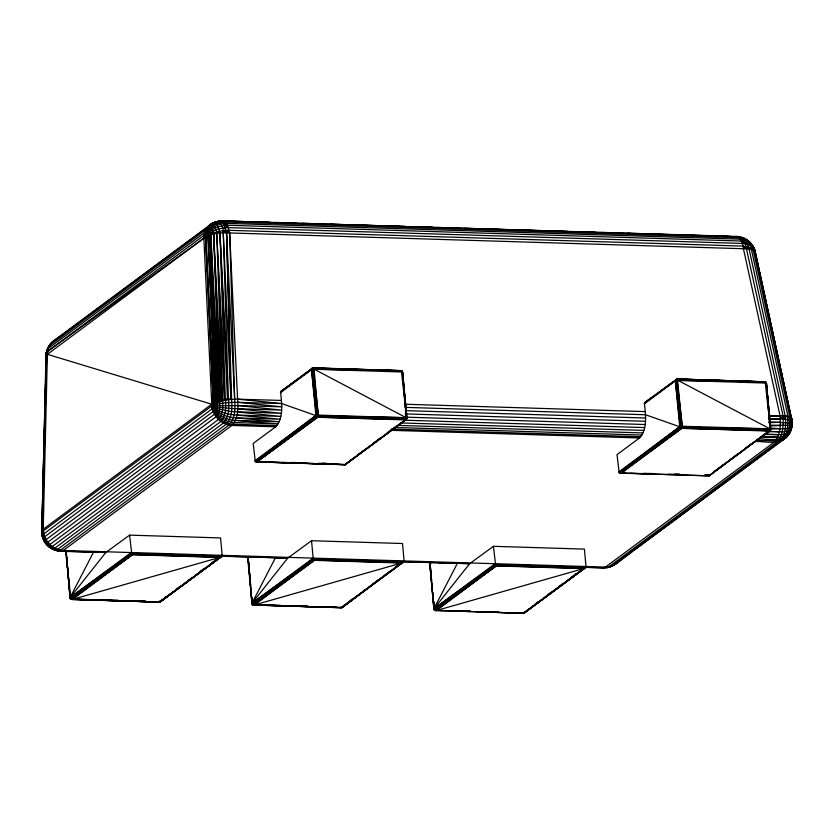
<?xml version="1.0" encoding="UTF-8"?>
<svg xmlns="http://www.w3.org/2000/svg" width="834" height="834" viewBox="0 0 834 834"><rect width="100%" height="100%" fill="white"/><g stroke="black" fill="none" stroke-linecap="round" stroke-linejoin="round"><path stroke-width="1.25" d="M65.834 551.378L66.178 552.452L66.334 550.878L65.771 552.264L70.567 598.666L131.793 554.026L221.25 556.768L160.065 602.054L72.183 599.448L71.005 599.271L70.035 597.676L66.115 550.805L70.035 597.676L71.005 599.271L159.419 602.169L221.25 556.768L222.167 555.329L220.562 537.93L129.593 535.136L105.824 552.483L60.694 551.284C50.499 550.68 41.2 541.735 41.763 531.206L46.308 355.19C45.985 349.707 49.196 344.598 53.199 341.116L211.919 223.491L218.644 220.968L736.724 236.439C743.647 235.699 745.492 243.601 746.451 248.824L783.011 415.676C783.262 424.548 783.595 434.9 777.257 441.926L608.726 566.943L603.138 567.954L585.093 567.401M49.123 546.854L44.348 539.786L43.232 529.256L47.371 354.325C45.943 343.942 56.378 339.188 63.384 334.444M220.166 556.184L287.751 558.082L311.52 540.724L402.478 543.518L404.094 560.917L341.346 607.757L252.931 604.859L251.962 603.263L247.688 557.852L248.261 556.466M601.846 567.547L607.298 567.652L614.189 565.056L785.075 438.392C791.341 433.836 792.394 425.642 791.758 418.501L792.123 421.399L791.758 418.501C786.118 413.018 776.6 417.24 769.803 416.239M41.877 534.271L45.953 355.764L47.058 354.554L47.402 349.54L51.197 343.16L207.572 227.171C211.471 225.211 213.16 231.112 213.65 233.937L222.376 399.757C223.105 406.356 223.241 414.31 218.456 419.481L49.915 544.498C43.212 546.155 42.617 535.292 42.325 530.539L46.673 354.815C45.901 349.321 49.623 344.286 53.657 341.075M46.235 356.764L46.256 354.731L45.828 376.27M763.319 434.973C771.106 432.815 789.006 439.101 791.695 427.185L791.122 426.184L791.091 428.624L792.091 425.371C792.081 429.458 789.569 432.794 787.505 436.088C779.54 445.71 765.518 441.092 754.958 441.509M791.362 417.99L755.208 251.764C753.206 243.914 746.388 236.992 738.017 236.825L219.936 220.833L213.014 222.907L210.543 224.617L205.956 229.569L49.581 345.568L47.402 349.54L47.058 354.554L205.373 237.085C208.292 228.641 217.851 223.429 226.587 223.376L740.373 239.16C748.004 239.077 754.52 245.248 755.343 252.723L791.966 420.492M43.629 480.342L43.795 472.534M44.369 445.21L44.619 433.503M45.088 411.391L45.443 394.482M41.742 532.843L41.7 530.768L42.18 533.447L41.773 531.394M46.423 354.992L42.18 529.986L43.326 530.904L211.857 405.887C219.071 400.33 228.756 399.257 237.596 399.173L281.412 400.435C282.132 409.306 282.142 419.919 275.668 426.789L253.192 443.459L255.287 461.463L345.359 464.694L406.189 419.585L406.929 418.366L402.645 372.225L400.779 370.567L312.364 368.034L280.589 391.719L281.412 400.435M50.415 345.12L48.789 346.621L46.329 352.521L41.763 531.206L42.315 531.56L43.326 530.904L42.617 529.684L213.285 403.062L220.927 400.049L227.463 398.986L231.612 399.35C232.279 407.763 232.279 417.824 226.139 424.339L57.598 549.356C49.342 551.441 42.388 540.713 41.877 533.187L43.326 530.904C44.265 541.026 53.001 550.065 63.311 550.461L404.094 560.917L395.775 567.13M432.606 593.005L434.41 609.842L495.636 565.202L585.093 567.954L523.898 613.24L434.848 610.446L434.066 609.612L429.666 562.554L433.878 608.851L434.848 610.446L523.898 613.24L585.093 567.954L586.01 566.505L584.405 549.106L493.436 546.312L469.667 563.669L402.082 561.772M644.432 402.895L677.385 378.98L682.233 427.164L681.68 428.415L621.424 473.107L619.13 472.638L617.035 454.634L639.511 437.965C648.028 428.561 645.37 414.31 644.432 402.895L677.01 379.032L765.508 381.899L766.488 383.4L770.522 430.104L708.91 475.87L770.772 429.541L766.227 382.629L764.622 381.753L679.585 379.116M53.897 549.773L60.694 551.284L63.311 550.461L231.842 425.444C238.305 418.595 238.305 408.014 237.596 399.173L229.673 233.103L227.599 225.253L224.221 221.041C214.547 220.812 206.071 228.693 204.247 237.961L205.258 232.113L208.385 226.765M42.836 536.21L43.326 530.904L42.253 534.907L43.18 536.648L44.369 537.013L214.046 410.891L215.172 404.636L214.505 402.384L205.571 235.803L204.049 235.334L47.674 351.333L46.308 355.19L46.673 354.815M434.848 610.446L433.878 608.851L495.302 564.493L604.452 567.808L774.286 442.103C780.749 435.254 780.739 424.683 780.04 415.832L743.469 248.897C742.583 244.425 741.78 238.003 736.724 236.439M769.98 425.163L789.485 425.371L792.237 424.694L792.3 423.203L768.823 421.848M257.581 461.932L345.067 464.684L406.189 419.585L406.929 418.366L402.363 372.006L401.665 370.723L313.542 367.804L317.285 416.583L256.768 461.994L318.171 416.771L314.116 369.181L313.167 367.857M429.666 562.554L430.021 563.638M792.3 423.203L791.695 423.526L792.258 421.733C785.743 417.042 776.12 420.055 768.739 418.595M42.69 533.291C42.002 535.47 42.742 541.12 46.12 539.588L215.756 413.257L217.226 408.493L217.403 404.073L208.229 235.626L215.474 401.863L213.264 404.761L212.743 408.42L43.827 533.885L42.69 533.291L42.107 535.605L43.066 538.576M791.925 426.32C789.027 435.494 774.484 429.958 767.937 432.137M46.256 354.731L46.068 356.566L46.329 352.521M275.668 426.789L231.842 425.444C220.958 425.038 211.878 414.988 211.773 404.24L47.371 354.325L48.841 346.308M313.542 367.804L311.77 368.597L311.53 369.702L315.888 415.582L317.837 417.24L405.439 419.898L406.294 417.782L402.384 371.453L400.779 370.567L402.645 372.225L406.679 418.929L345.067 464.684M765.508 381.899L766.488 383.4L770.658 428.832L681.378 426.247L619.87 473.045L709.202 475.87L770.522 430.104L766.227 382.629L765.216 381.899L677.031 379.251L675.613 379.772L675.373 380.877L679.731 426.758L680.836 428.176L769.282 431.084L770.136 428.957L766.206 383.181L765.508 381.899L677.052 380.398L675.373 380.877L644.234 403.979M791.622 424.537L792.206 424.381L792.081 426.153C786.076 431.105 776.61 427.435 769.636 428.374M204.247 237.961C204.82 231.685 208.708 225.878 214.171 222.782L217.393 225.222L219.968 232.988L228.401 398.933L223.262 232.811C223.178 212.795 202.349 225.003 203.85 238.263L211.773 404.24M204.361 235.167L203.85 238.263L47.674 351.333M45.974 355.023L46.746 351.312L47.684 350.238M406.189 419.585L406.815 417.657L316.576 415.843L281.715 403.573L237.596 399.173M769.282 431.084L770.658 428.832M42.034 534.094L42.315 531.56M276.919 425.58L233.093 424.235C222.897 423.828 213.848 415.832 211.857 405.887L213.285 403.062L205.998 236.731C210.085 229.11 219.269 225.441 227.599 225.253L741.395 241.036L749.443 243.215L753.06 246.437M405.157 407.367L645.558 414.748L680.419 427.018L769.824 429.854L770.105 430.5L769.334 430.625L681.128 427.769L680.231 426.205L675.915 380.627L676.207 379.22L677.385 378.98L765.216 381.899L770.48 429.76L770.637 429.249M406.929 418.366L405.491 419.45L318.171 416.771L316.388 415.03L312.364 368.034L401.373 370.723L406.638 418.574L402.363 372.006L313.209 369.222L311.53 369.702L280.391 392.793M769.334 430.625L681.68 428.415L620.611 473.17L681.128 427.769L677.031 379.251L675.613 379.772L681.378 426.247L680.231 426.205L619.13 472.638L625.594 472.815M403.802 561.678L341.982 607.652L254.109 605.036L252.931 604.859L251.962 603.263L248.042 556.403M581.851 569.612L586.01 566.505L495.094 563.711L433.878 608.851L429.958 561.991M401.373 370.723L314.116 369.181L406.294 417.782L317.535 415.071L256.028 461.869L345.359 464.694L354.054 457.689M476.714 611.739L523.262 613.355L524.993 611.468M401.665 370.723L402.207 371.62M755.145 253.244L755.343 252.723C754.197 245.894 749.015 240.129 742.625 237.7L741.384 237.836M791.706 420.117L754.655 249.741L752.143 246.499L747.869 244.31L742.291 243.434L228.506 227.64C220.53 227.64 212.044 230.34 206.623 236.397L207.645 233.916L206.78 232.582L205.258 232.113L48.362 348.383M768.76 419.46L780.343 418.97L783.011 415.676L787.473 416.885L789.089 416.573C789.986 424.496 790.267 435.181 782.73 440.039C787.974 433.711 788.161 424.704 787.473 416.885L787.942 416.208L751.382 249.356C750.673 242.903 746.315 237.2 739.237 237.742L225.451 221.959C216.215 221.875 207.03 228.516 204.789 237.544L207.645 233.916L215.474 401.863M753.644 248L755.02 251.42L751.382 249.356L746.451 248.824L226.525 232.853L210.345 233.02L209.814 235.011L217.08 401.352L214.922 402.759L217.267 402.645L218.018 400.873L210.793 234.698C210.356 232.519 208.969 228.089 205.956 229.569M761.088 437.381C770.063 435.869 781.427 440.018 789.068 433.388L790.622 427.467L791.028 417.563L754.468 250.7L750.808 247.604L742.99 246.103L229.194 230.32C220.895 229.84 213.243 233.197 205.998 236.731M791.122 426.184C792.394 443.062 768.354 439.414 758.659 438.653M49.581 345.568L50.29 344.035M790.611 430.917L786.629 436.943L634.737 549.606M401.717 371.881L402.04 371.234M682.233 427.164L770.136 428.957L677.959 380.356L765.56 383.056L765.883 382.42M788.266 434.733L789.1 433.065M159.419 602.169L160.347 601.877L160.618 600.678L160.347 601.877L159.419 602.169L98.641 600.073M93.564 552.087L70.035 597.676L131.459 553.317L287.751 558.082L251.962 603.263L313.386 558.905L469.667 563.669L433.878 608.851L457.407 563.263M275.491 557.675L251.962 603.263L313.177 558.123L311.52 540.724M213.264 404.761L214.505 402.384L213.077 403.885L213.264 404.761L225.701 402.77L234.959 402.269L281.715 403.573M766.331 383.671L765.56 383.056M770.032 430.761L770.772 429.541M204.737 232.384L206.603 229.287M248.105 557.216L252.149 604.024L252.931 604.859M605.995 567.798L611.562 566.244L780.103 441.228C785.826 434.483 786.024 424.767 785.294 416.364L749.109 248.98L746.086 240.317L742.625 237.7M280.589 391.719L313.188 368.075L312.083 369.441L317.535 415.071L316.388 415.03L255.287 461.463L316.294 416.406L317.285 416.583M677.031 379.251L675.915 380.627M41.763 531.206L41.919 530.414M318.452 415.071L313.209 369.222L313.959 368.378M682.285 426.247L677.052 380.398L677.792 379.564M51.197 343.16L52.167 342.107M742.291 243.434L744.355 241.412M789.517 432.231L790.079 431.689M217.267 402.645L219.592 400.424L213.65 233.937L216.736 233.364C216.215 229.986 214.265 222.751 209.574 225.128L213.014 222.907M748.525 246.843L746.451 248.824L742.99 246.103M222.522 400.904L224.106 399.413L216.736 233.364L222.376 399.757L219.769 401.717L219.707 409.286L217.81 415.457L47.851 542.173L46.318 542.663L44.838 541.891L43.024 533.812L43.566 536.94M54.408 340.564L55.555 339.48M586.417 566.526L605.745 567.12L611.562 566.244L616.545 563.409L632.652 551.149M614.189 565.056L618.088 561.949M207.572 227.171L210.543 224.617M749.109 248.98L750.808 247.604M46.443 352.98L47.309 352.313M741.395 241.036L743.355 239.525M160.347 601.877L220.551 557.185L132.106 554.474L72.183 599.448L70.233 598.437L68.993 584.384M357.15 455.354L366.46 448.369M372.662 443.709L379.908 438.267M387.143 432.836L392.314 428.947M403.698 420.409L406.794 418.074M253.734 605.098L341.982 607.652L401.686 563.033L314.355 560.344L254.109 605.036L402.478 562.773L314.032 560.062L254.109 605.036L252.149 604.024L250.805 588.7M522.491 612.542L523.898 613.24L583.602 568.621L496.282 565.932L436.026 610.634L584.394 568.361L495.949 565.65L436.026 610.634L434.066 609.612M714.79 471.189L725.132 463.423M730.303 459.544L737.548 454.103M744.783 448.671L750.986 444.011M131.459 553.317L70.567 598.666L71.338 599.219L131.793 554.026L129.593 535.136M159.398 601.752L176.454 589.513M178.528 587.96L188.922 580.193M194.113 576.304L204.507 568.538M208.656 565.431L218.018 558.436L211.826 562.95M252.149 604.024L253.265 604.806L313.709 559.614L403.176 562.366L341.314 607.34L342.263 607.465L361.487 592.776M363.561 591.223L378.115 580.339M380.189 578.786L387.466 573.344M495.302 564.493L434.41 609.842L435.181 610.394L495.636 565.202L493.436 546.312M511.607 612.583L523.241 612.938L524.701 612.354L547.563 595.257M549.648 593.704L560.031 585.927M567.308 580.495L576.659 573.5M313.386 558.905L252.483 604.254L313.709 559.614L313.177 558.123M73.809 326.719L75.894 325.166M86.319 317.441L91.531 313.574M102.999 305.067L105.084 303.513M115.509 295.789L120.721 291.921M129.061 285.728L134.274 281.871M144.699 274.136L148.869 271.04M157.209 264.858L163.464 260.218M173.889 252.483L178.059 249.387M186.399 243.205L191.612 239.337M203.079 230.83L205.164 229.287M212.462 223.866L215.745 221.688L217.382 221.646L211.919 223.491M298.603 378.657L281.162 391.177M300.688 377.114L312.124 368.628M254.87 460.837L315.888 415.582M71.818 599.5L160.065 602.054L219.759 557.435L132.439 554.756L72.183 599.448L220.551 557.185M657.244 393.69L645.005 402.363M659.329 392.147L677.01 379.032M618.713 472.013L679.731 426.758M161.9 600.407L221.886 556.09M619.13 472.638L680.137 427.581L681.128 427.769M523.241 612.938L524.179 613.053L524.461 611.854L524.701 612.354L585.729 567.266M131.251 552.535L70.035 597.676L105.824 552.483L62.008 551.138C52.615 550.867 45.276 542.83 43.42 534.01L44.369 537.013M272.895 462.37L256.028 461.869L316.993 417M71.338 599.219L132.439 554.756M345.776 463.902L363.322 450.944M365.386 449.422L389.134 431.887M391.198 430.365L406.679 418.929M164.246 598.009L166.32 596.477M175.63 589.617L179.769 586.573M188.036 580.474L192.174 577.43M199.42 572.093L204.591 568.277M253.265 604.806L314.355 560.344M350.311 600.543L352.375 599.02M362.717 591.4L364.792 589.878M373.059 583.779L378.229 579.964M385.475 574.636L390.646 570.821M396.848 566.255L404.094 560.917M704.417 474.963L709.619 475.078L705.741 474.973L709.619 475.078L709.202 475.87L619.87 473.045L680.836 428.176M435.181 610.394L496.282 565.932M713.748 472.023L760.201 437.735M762.266 436.203L770.522 430.104M535.334 603.847L538.43 601.564M546.708 595.466L550.847 592.411M559.124 586.323L563.252 583.268M570.498 577.941L576.701 573.365M582.903 568.788L586.01 566.505M160.858 601.168L221.25 556.768M524.701 612.354L585.093 567.954M256.768 461.994L317.837 417.24L405.491 419.45M405.439 419.898L405.981 418.668L318.39 415.989M611.562 566.244L616.545 563.409M780.103 441.228L785.649 437.84M224.106 399.413L225.461 400.237L227.463 398.986L219.968 232.988L216.496 232.123M612.323 565.525L615.054 564.378M215.172 404.636L211.857 405.887L212.66 403.552L213.077 403.885M751.382 249.356L752.695 248.605L751.465 244.664L749.756 242.027L747.775 240.984L750.767 243.549L753.946 249.397M740.373 239.16L742.229 238.107M220.343 221.479L221.635 220.802L224.221 221.041M70.233 598.437L70.046 593.203M783.46 439.216L777.257 441.926L775.537 440.905L756.198 440.31M612.656 565.911L608.81 567.151L607.579 566.786M227.463 398.986L228.516 399.705L230.893 398.788L226.525 232.853L223.554 223.554L219.936 220.833M313.188 368.075L311.77 368.597L312.083 369.441M603.138 567.954L604.723 567.412M739.237 237.742L741.009 237.19L738.017 236.825M65.782 552.004L69.524 550.961M247.698 557.592L251.451 556.549M429.625 563.179L432.116 562.491M781.01 440.206L775.537 440.905M406.638 418.574L318.171 416.771M770.48 429.76L682.014 427.946M752.695 248.605L753.185 249.929L754.113 249.814M785.294 416.364L787.317 416.103L787.473 416.885L790.695 418.366L792.123 420.305L792.217 422.369M739.737 236.793L736.432 236.7M215.162 406.658L213.327 405.762L237.982 405.553L281.673 410.109L231.842 408.545L213.243 406.773L211.857 405.887C215.964 414.8 225.753 419.94 235.303 420.43L278.076 423.891L234.26 422.557C225.284 422.119 216.559 416.625 212.743 408.42L214.369 410.234M218.644 220.968L242.444 221.437M768.792 422.713L780.416 422.223M769.897 425.924L780.29 425.496M769.803 429.083L779.936 428.707M256.028 461.869L272.937 462.255M282.038 462.463L300.25 462.87M318.463 463.277L326.261 463.454M619.87 473.045L625.073 473.17M630.275 473.285L652.386 473.785M667.992 474.139L679.7 474.4M260.458 461.598L272.092 461.911M291.483 462.432L299.239 462.651M322.508 463.277L326.386 463.381M643.692 473.305L652.741 473.545M674.716 474.139L679.887 474.275M75.394 599.229L91 599.636M107.909 600.063L118.324 600.334M140.435 600.897L145.637 601.033M266.421 605.057L280.724 605.421M298.937 605.891L308.048 606.12M331.463 606.725L335.362 606.818M435.327 610.311L443.135 610.509M458.742 610.915L470.449 611.207M491.268 611.749L497.773 611.916M237.982 405.553L281.798 406.825L237.898 402.311M214.88 408.587L213.045 407.69C218.758 414.3 227.672 417.427 236.21 417.917L280.036 419.231L236.95 415.092C228.683 414.394 219.279 412.924 213.243 406.773L219.707 409.286L231.508 411.589L281.329 413.33L237.846 408.827M236.95 415.092L280.777 416.406L237.502 412.038M235.303 420.43L279.129 421.754L236.21 417.917M275.491 462.443L300.157 463.162M304.056 463.277L326.125 463.933M332.61 464.121L345.589 464.496M495.094 563.711L404.698 560.948M75.362 599.25L90.875 599.709M102.509 600.053L118.021 600.522M130.959 600.907L145.179 601.335M265.045 605.067L280.558 605.536M293.485 605.911L307.704 606.339M320.631 606.725L336.144 607.194M454.718 610.884L470.23 611.353M483.157 611.739L498.669 612.198M247.646 221.594L269.757 222.271M274.959 222.438L295.778 223.074M302.273 223.272L323.092 223.919M329.597 224.117L350.405 224.753M356.91 224.951L377.719 225.597M382.921 225.753L405.032 226.431M410.234 226.587L432.356 227.275M437.558 227.432L459.67 228.109M464.872 228.266L486.983 228.954M492.185 229.11L512.993 229.746M519.499 229.944L540.317 230.591M546.812 230.789L567.631 231.425M572.833 231.591L594.944 232.269M601.45 232.467L622.258 233.103M627.46 233.27L649.571 233.947M654.773 234.104L676.885 234.781M682.097 234.948L704.209 235.626M709.411 235.782L730.219 236.418M404.855 404.229L645.255 411.61M405.241 410.62L645.641 418.011M405.115 413.904L645.516 421.295M406.075 417.167L645.172 424.516M769.084 431.439L779.394 431.762M404.219 420.19L644.619 427.581M764.476 434.139L778.654 434.587M400.883 422.942L643.879 430.407M762.286 436.609L777.747 437.089M397.38 425.382L642.972 432.929M393.731 427.435L641.919 435.067M391.261 429.093L640.752 436.755M391.313 430.344L639.511 437.965M74.872 551.368L59.402 550.888L60.694 551.284M85.183 551.681L101.936 552.191M221.469 555.871L237.065 556.351M248.761 556.705L264.357 557.185M276.054 557.55L286.437 558.227M411.193 561.699L426.779 562.179M438.476 562.533L454.071 563.013M585.093 567.037L590.243 567.193M769.73 415.499L780.04 415.832M452.143 610.895L470.24 611.52M255.996 604.806L252.639 604.525L252.441 603.889M263.752 605.077L280.568 605.661M287.032 605.88L307.725 606.599M310.311 606.683L342.263 607.465L341.419 606.62M74.07 599.219L90.885 599.802M608.726 566.943L610.05 567.016M207.989 234.844L209.814 235.011L218.018 400.873M434.368 609.477L435.108 609.591M221.208 221.218L225.451 221.959M764.622 381.753L765.216 381.899M53.616 549.147L55.378 549.658M222.428 222.136L226.587 223.376M612.948 564.18L613.991 564.493M610.342 565.692L611.489 566.046M56.389 549.96L58.401 550.576M56.597 550.565L57.869 550.961L60.444 550.138L228.975 425.121C235.365 418.355 235.355 407.909 234.656 399.173L226.525 232.853L222.887 230.695M751.632 245.926L752.331 246.145M467.071 563.409L468.354 563.815M605.745 567.12L607.298 567.652M223.554 223.554L227.599 225.253M159.502 601.033L160.243 601.387M44.16 540.171L47.204 544.956L52.73 548.897M224.554 225.441L228.506 227.64M50.29 547.698L52.532 548.876L54.856 548.136L223.387 423.119C229.152 417.01 229.142 407.586 228.516 399.705M226.097 230.361L229.673 233.103L234.656 399.173M71.005 599.271L70.525 598.291M43.67 538.295L42.357 535.292M677.052 380.398L676.28 379.324M313.209 369.222L312.437 368.138M783.011 415.676L785.576 419.346M755.208 251.764L754.395 249.971L754.666 252.671M212.368 408.868L213.692 411.412M791.028 417.563L791.643 419.283M753.623 247.437L754.144 249.126M792.123 420.305L791.831 419.012L792.123 421.399M759.493 273.938L762.86 289.189M763.412 291.733L764.538 296.821M765.101 299.364L768.739 315.888M769.302 318.432L770.418 323.509M770.981 326.052L774.619 342.576M775.182 345.12L776.298 350.207M776.861 352.751L777.976 357.838M778.539 360.382L780.499 369.274M781.062 371.818L782.177 376.905M782.74 379.449L783.856 384.526L782.699 379.533M784.419 387.07L786.379 395.973M771.169 327.533L772.857 335.143M773.42 337.676L774.546 342.753M775.109 345.286L776.235 350.363M776.798 352.897L777.913 357.974M779.321 364.312L780.447 369.389M781.01 371.922L782.136 376.999M784.387 387.143L786.358 396.025M753.185 249.929L789.746 416.791L789.287 417.553L790.444 417.208L790.695 418.366M43.42 534.01L46.318 542.663L50.165 547.177L52.271 546.499L220.812 421.483C226.035 415.947 226.035 407.388 225.461 400.237M754.395 249.971L754.812 252.389M46.11 353.741L46.308 355.19M47.09 352.031L47.371 354.325M675.373 380.877L680.231 426.205M311.53 369.702L316.388 415.03M430.751 571.269L430.261 566.182L430.813 572.572M431.595 580.183L431.105 575.095L431.595 581.517M431.949 584.009L432.439 589.096M432.794 592.922L433.284 598.009M433.638 601.835L434.128 606.923M248.469 561.866L248.949 566.953M249.793 575.867L249.314 570.779L249.793 577.201M250.158 579.693L250.638 584.78M251.003 588.606L251.482 593.693M252.327 602.607L251.847 597.519L252.243 601.345M66.668 557.55L67.147 562.648L66.637 557.56M67.512 566.463L67.992 571.551M68.357 575.377L68.836 580.464M69.201 584.29L69.681 589.377M431.824 584.071L432.387 590.451M248.438 561.876L249.001 568.267M250.012 579.755L250.575 586.146M67.418 566.505L67.981 572.895M68.211 575.45L68.763 581.83M433.065 592.953L433.263 595.497M433.763 601.846L434.066 605.661M251.243 588.637L251.441 591.181M69.42 584.311L69.629 586.855M70.129 593.214L70.421 597.029M754.801 250.732L754.947 252.639M216.736 233.364L225.336 399.257L219.968 232.988M205.373 237.085L213.285 403.062M223.262 232.811L230.893 398.788M226.525 232.853L231.612 399.35M792.258 421.733L792.248 423.37M220.927 400.049L219.769 401.717L210.793 234.698L213.65 233.937L220.927 400.049M222.167 555.329L220.093 556.883L222.167 555.329M788.057 403.593L786.942 398.516L788.047 403.635M789.746 411.225L788.62 406.137L789.735 411.245"/></g></svg>
